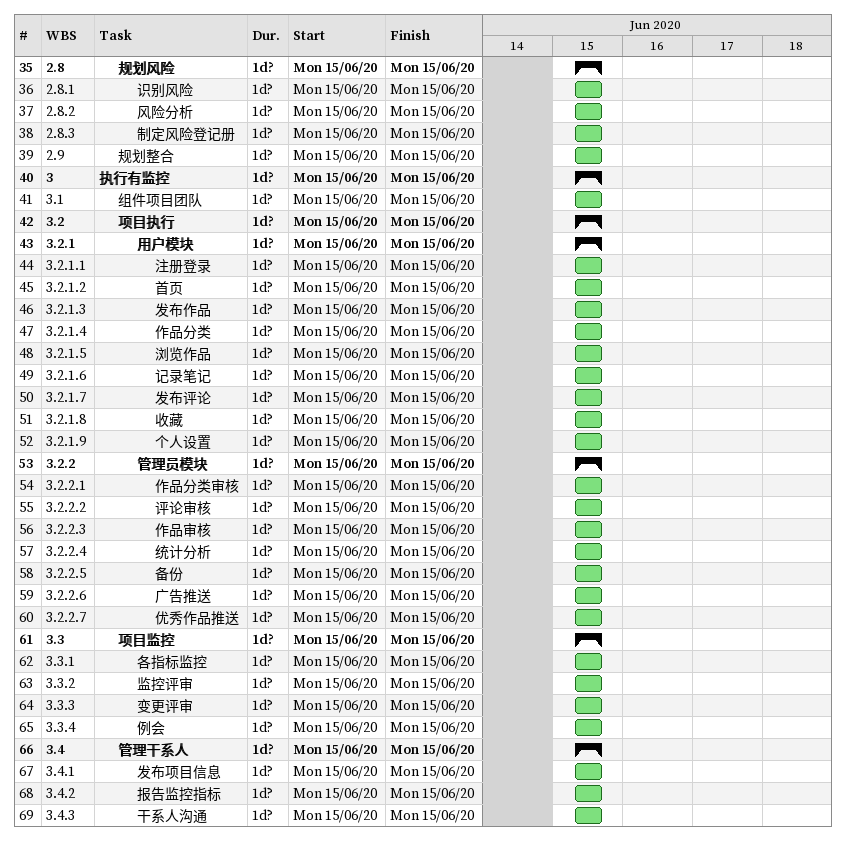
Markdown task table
| ID | WBS | Task | Duration | Start | Finish |
|---|---|---|---|---|---|
| 35 | 2.8 | **规划风险** | 1d? | 2020-06-15 | 2020-06-15 |
| 36 | 2.8.1 | 识别风险 | 1d? | 2020-06-15 | 2020-06-15 |
| 37 | 2.8.2 | 风险分析 | 1d? | 2020-06-15 | 2020-06-15 |
| 38 | 2.8.3 | 制定风险登记册 | 1d? | 2020-06-15 | 2020-06-15 |
| 39 | 2.9 | 规划整合 | 1d? | 2020-06-15 | 2020-06-15 |
| 40 | 3 | **执行有监控** | 1d? | 2020-06-15 | 2020-06-15 |
| 41 | 3.1 | 组件项目团队 | 1d? | 2020-06-15 | 2020-06-15 |
| 42 | 3.2 | **项目执行** | 1d? | 2020-06-15 | 2020-06-15 |
| 43 | 3.2.1 | **用户模块** | 1d? | 2020-06-15 | 2020-06-15 |
| 44 | 3.2.1.1 | 注册登录 | 1d? | 2020-06-15 | 2020-06-15 |
| 45 | 3.2.1.2 | 首页 | 1d? | 2020-06-15 | 2020-06-15 |
| 46 | 3.2.1.3 | 发布作品 | 1d? | 2020-06-15 | 2020-06-15 |
| 47 | 3.2.1.4 | 作品分类 | 1d? | 2020-06-15 | 2020-06-15 |
| 48 | 3.2.1.5 | 浏览作品 | 1d? | 2020-06-15 | 2020-06-15 |
| 49 | 3.2.1.6 | 记录笔记 | 1d? | 2020-06-15 | 2020-06-15 |
| 50 | 3.2.1.7 | 发布评论 | 1d? | 2020-06-15 | 2020-06-15 |
| 51 | 3.2.1.8 | 收藏 | 1d? | 2020-06-15 | 2020-06-15 |
| 52 | 3.2.1.9 | 个人设置 | 1d? | 2020-06-15 | 2020-06-15 |
| 53 | 3.2.2 | **管理员模块** | 1d? | 2020-06-15 | 2020-06-15 |
| 54 | 3.2.2.1 | 作品分类审核 | 1d? | 2020-06-15 | 2020-06-15 |
| 55 | 3.2.2.2 | 评论审核 | 1d? | 2020-06-15 | 2020-06-15 |
| 56 | 3.2.2.3 | 作品审核 | 1d? | 2020-06-15 | 2020-06-15 |
| 57 | 3.2.2.4 | 统计分析 | 1d? | 2020-06-15 | 2020-06-15 |
| 58 | 3.2.2.5 | 备份 | 1d? | 2020-06-15 | 2020-06-15 |
| 59 | 3.2.2.6 | 广告推送 | 1d? | 2020-06-15 | 2020-06-15 |
| 60 | 3.2.2.7 | 优秀作品推送 | 1d? | 2020-06-15 | 2020-06-15 |
| 61 | 3.3 | **项目监控** | 1d? | 2020-06-15 | 2020-06-15 |
| 62 | 3.3.1 | 各指标监控 | 1d? | 2020-06-15 | 2020-06-15 |
| 63 | 3.3.2 | 监控评审 | 1d? | 2020-06-15 | 2020-06-15 |
| 64 | 3.3.3 | 变更评审 | 1d? | 2020-06-15 | 2020-06-15 |
| 65 | 3.3.4 | 例会 | 1d? | 2020-06-15 | 2020-06-15 |
| 66 | 3.4 | **管理干系人** | 1d? | 2020-06-15 | 2020-06-15 |
| 67 | 3.4.1 | 发布项目信息 | 1d? | 2020-06-15 | 2020-06-15 |
| 68 | 3.4.2 | 报告监控指标 | 1d? | 2020-06-15 | 2020-06-15 |
| 69 | 3.4.3 | 干系人沟通 | 1d? | 2020-06-15 | 2020-06-15 |
